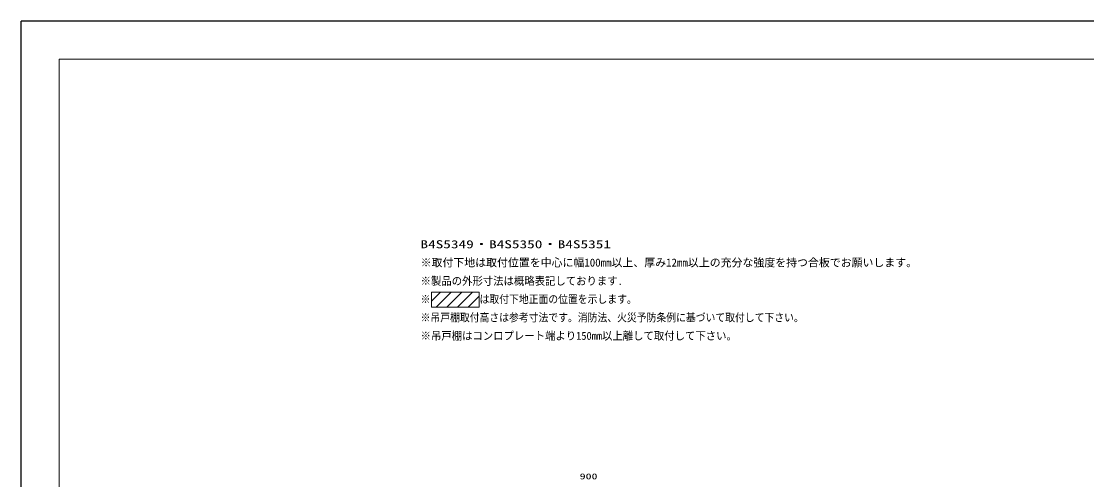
# Model space of a CAD drawing. Units: millimetres, scale not verified. Extents: x -6948 to 6948, y -3754 to 3754.
# Drawn here: x -6864 to 181, y 726 to 3754 of the extents above; entities that cross this region are included whole.
import ezdxf
from ezdxf.enums import TextEntityAlignment as Align

# ---------------------------------------------------------------- set-up
doc = ezdxf.new("R2010")
doc.units = ezdxf.units.MM
doc.header["$LTSCALE"] = 20
doc.linetypes.add('USER1', pattern=[0.26, 0.01, -0.25])
for name, color, linetype, lineweight in [('0-1_0', 30, 'Continuous', 13), ('0-2_細線ﾚｲﾔｰ', 91, 'Continuous', 9), ('0-3_図面枠', 3, 'USER1', 15), ('0-7_寸法ﾚｲﾔｰ', 30, 'Continuous', 13), ('0-8_DEFPOINTS', 7, 'Continuous', 25)]:
    doc.layers.add(name, color=color, linetype=linetype, lineweight=lineweight)
doc.styles.add('ＭＳ ゴシック', font='')
doc.styles.get('ＭＳ ゴシック').set_extended_font_data('MS Gothic')

msp = doc.modelspace()

# ---------------------------------------------------------------- linework, layer by layer
at = {"layer": '0-2_細線ﾚｲﾔｰ'}
for p, q in [((-4151.64, 1905.31), (-4092.57, 1964.38)), ((-4121.86, 1864.38), (-4021.86, 1964.38)), ((-4051.15, 1864.38), (-3951.15, 1964.38)), ((-3980.44, 1864.38), (-3880.44, 1964.38)), ((-3909.73, 1864.38), (-3836.43, 1937.68)), ((-3839.02, 1864.38), (-3836.43, 1866.97))]:
    msp.add_line(p, q, dxfattribs=at)
msp.add_lwpolyline([(-4151.64, 1864.38), (-3836.43, 1864.38), (-3836.43, 1964.38), (-4151.64, 1964.38)], close=True, dxfattribs=at)
at = {"layer": '0-3_図面枠', "linetype": 'Continuous'}
msp.add_lwpolyline([(-6614.5, -3421), (3385.5, -3421), (3385.5, 3504), (-6614.5, 3504)], close=True, dxfattribs=at)
at = {"layer": '0-8_DEFPOINTS'}
for p in [(3635.5, 3754), (-6864.5, -3671)]:
    msp.add_line(p, (-6864.5, 3754), dxfattribs=at)

# ---------------------------------------------------------------- texts
at = {"layer": '0-1_0', "color": 7, "style": 'ＭＳ ゴシック'}
for s, height, width, p in [('B4S5349・B4S5350・B4S5351', 52.92, 1.4, (-4225.01, 2238.82)), ('※製品の外形寸法は概略表記しております.', 52.92, 0.95, (-4223.84, 1996.19)), ('※\u3000\u3000\u3000\u3000\u3000は取付下地正面の位置を示します。', 52.93, 0.9, (-4223.84, 1875.82)), ('※吊戸棚取付高さは参考寸法です。消防法、火災予防条例に基づいて取付して下さい。', 52.93, 0.9, (-4223.84, 1754.81)), ('※吊戸棚はコンロプレート端より150mm以上離して取付して下さい。', 52.93, 0.95, (-4223.84, 1633.89))]:
    msp.add_text(s, height=height, dxfattribs=dict(at, width=width)).set_placement(p, align=Align.BOTTOM_LEFT)
msp.add_text('※取付下地は取付位置を中心に幅100mm以上、厚み12mm以上の充分な強度を持つ合板でお願いします。', height=52.92, dxfattribs=at).set_placement((-4223.84, 2117.72), align=Align.BOTTOM_LEFT)
at = {"layer": '0-7_寸法ﾚｲﾔｰ', "style": 'ＭＳ ゴシック', "width": 1.5}
msp.add_text('900', height=38.42, dxfattribs=at).set_placement((-3171.66, 716.6), align=Align.BOTTOM_LEFT)

doc.saveas('drawing.dxf')
